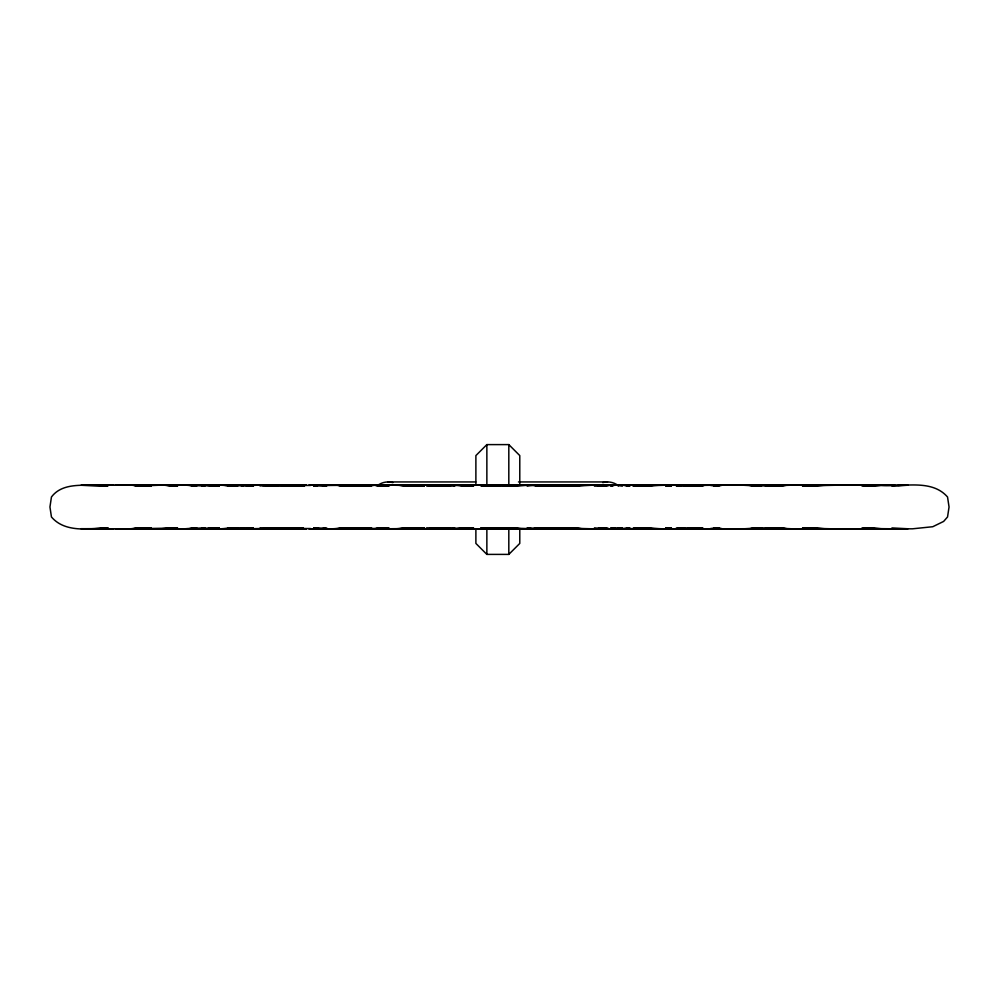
<?xml version="1.0" encoding="UTF-8"?>
<svg xmlns="http://www.w3.org/2000/svg" width="999" height="999" viewBox="0 0 999 999"><rect width="100%" height="100%" fill="white"/><g stroke="black" fill="none" stroke-linecap="round" stroke-linejoin="round"><path stroke-width="1.5" d="M519.78 484.727L519.78 455.581L508.816 444.605L486.863 444.605L475.886 455.581L475.886 484.727M431.368 528.521L475.886 528.746L475.886 543.419L486.863 554.395L508.816 554.395L519.78 543.419L519.78 528.746M694.055 528.933L696.69 528.359M565.759 485.626L571.428 485.039L570.654 485.052M289.011 528.933L296.628 527.884L291.321 528.921L259.79 528.933L275.225 527.884L290.784 528.908M361.014 528.933L366.196 528.359M437.337 528.521L439.622 527.809L434.203 528.746L429.483 527.884L434.303 528.758M666.42 486.088L670.629 485.064L687.836 485.064L668.681 485.214L665.746 486.101L671.528 485.052M431.368 485.452L439.597 486.151M344.855 486.088L348.901 485.114M505.856 527.884L498.189 528.771M561.001 485.052L569.517 485.064L564.385 486.101L570.816 485.052M571.74 528.771L561.288 528.858L564.934 527.884L562.137 528.858M312.587 485.164L318.669 485.164L313.861 486.101L318.669 485.164L329.832 485.214M546.465 528.933L556.855 527.884M299.375 486.088L303.883 485.114M497.689 527.884L490.684 528.771L499.612 527.897M241.558 528.521L236.351 528.483L239.236 528.746M504.795 528.359L500.412 528.921L508.454 528.758L499.875 528.908L501.161 528.858M350.312 485.626L371.84 485.214L356.106 485.052M698.264 485.626L696.977 486.101L706.867 485.064L698.264 485.626L702.147 485.114M422.277 527.884L413.686 528.908L434.515 528.933L432.742 528.933M303.209 528.046L291.109 528.908L296.703 527.884M414.223 528.521L415.971 527.884L409.702 528.908L414.223 528.521L389.048 528.746M716.295 527.884L710.539 528.521M473.563 527.884L468.419 528.921L453.958 528.771M690.646 485.626L689.322 486.101L692.532 485.214M565.222 527.884L562.225 528.808L546.416 528.771M714.947 486.151L723.651 485.064L714.497 486.101L721.166 485.164L715.272 485.626M284.54 486.151L294.118 485.227M300.474 485.626L305.195 485.064M325.299 527.809L316.121 528.696L355.669 528.908L346.828 528.808L354.37 527.884L350.774 528.621L353.683 527.897M350.349 486.163L352.447 485.452L350.387 486.151M605.881 527.884L597.015 528.933L563.836 527.996M346.815 485.277L344.618 486.101L349.588 485.064L376.411 485.114M449.325 485.452L447.377 486.101L451.036 485.214L449.325 485.452L474.288 485.039L460.939 485.227M563.96 528.359L555.481 528.933L556.181 528.933M670.729 527.822L667.145 528.758L671.428 527.884L664.46 528.808L687.337 528.733M407.729 486.088L414.086 485.064L409.228 485.214L423.688 485.227M410.102 528.933L408.928 528.933L415.01 528.359M548.638 486.088L556.381 485.052L529.832 485.064L537.937 485.364L532.13 485.114M371.678 485.052L378.584 485.114L336.426 485.039L343.519 486.088L346.316 485.214L363.286 485.064M550.087 485.626L557.842 485.039M610.976 486.088L613.498 485.277L612.237 485.626M343.594 486.101L346.316 485.214L357.754 485.227M413.948 528.696L416.483 527.884M447.003 486.088L454.145 485.064L441.096 485.064M468.768 485.452L466.758 486.101L472.127 485.164L467.132 485.052M409.14 485.626L413.773 485.164L401.074 485.227M562.412 485.364L560.039 486.101L564.685 485.164L575.249 485.926M602.385 486.088L613.224 485.052L557.692 485.064L567.282 485.227M604.557 528.359L597.015 528.933L620.991 528.933M364.41 528.621L366.77 527.884L361.301 528.746L322.665 528.771M472.39 528.359L466.87 528.933M560.039 486.101L562.862 485.214L535.614 485.052M702.584 527.897L692.732 528.921L697.077 528.696M288.711 486.151L294.568 485.164L286.426 485.052L306.393 485.227L296.928 485.164L303.209 485.939M549.125 486.101L552.971 485.214L549.125 486.101L565.958 485.214M626.161 528.621L628.983 527.884M414.897 485.626L417.969 485.939L402.585 485.064L415.522 485.064L408.516 486.101L414.335 485.114L448.951 485.227L426.71 486.076M272.515 527.897L260.165 528.908L268.032 528.808M317.482 485.452L325.299 486.163M432.305 486.088L439.061 485.114M566.021 528.933L561.113 528.696L564.61 527.897M322.889 528.933L315.921 528.808L375.262 528.908L388.399 527.959L376.411 528.858L349.588 528.908L343.594 527.884L337.949 528.921L311.151 528.933M554.807 528.696L557.03 527.884L551.585 528.808L571.428 528.933L563.011 528.483L575.249 528.059M234.315 486.151L239.473 485.214L236.651 485.452M434.041 527.884L427.972 528.921L410.801 528.921L414.123 528.746M473.339 527.884L469.043 528.808L472.127 528.808L466.758 527.884L470.142 528.758L464.223 528.808M429.545 486.076L440.659 485.064L427.435 485.064L435.227 485.214M431.68 485.452L429.483 486.101L434.303 485.214M486.463 486.088L491.158 485.164L484.09 485.489L506.456 485.164M448.076 527.884L444.58 528.758L470.354 528.034M688.361 486.076L691.808 485.364M302.11 485.452L299.9 486.101L305.432 485.214L298.651 485.364L304.633 485.052M362.4 486.088L365.222 485.277L377.285 485.214M559.215 528.933L561.026 528.921L552.872 527.884L556.992 528.621L553.471 527.897L547.664 528.858L529.033 528.933M453.096 528.359L454.757 527.884L448.963 528.808L457.317 528.933M552.247 528.359L550.736 528.696L564.797 527.884L561.101 528.758M369.106 486.076L372.727 485.214L368.706 486.101L361.014 485.052M567.02 485.489L576.086 486.163M568.656 486.088L573.701 485.114M482.817 486.088L493.706 485.114M527.172 486.151L533.578 485.214L527.872 485.164M352.872 485.277L344.767 485.064L355.669 485.064L348.052 486.101L351.248 485.214L365.135 485.064M291.608 528.858L290.659 528.908L295.729 528.359M272.789 527.884L265.846 528.808L267.844 528.771L260.002 527.996M713.573 486.088L721.578 485.064L774.038 485.364L745.903 485.164M286.363 527.897L280.344 528.771L281.406 528.771L276.411 528.059M297.115 485.889L303.296 485.064L295.866 486.101L304.183 485.064L282.342 485.364L306.543 485.214M376.423 528.521L378.796 527.884L372.515 528.808L380.582 528.846M351.935 528.084L336.426 528.933M603.821 528.359L596.59 528.933M248.564 485.889L258.167 485.039M313.986 485.889L319.218 485.114M142.982 485.889L161.963 485.114M543.818 485.889L552.122 485.052M539.223 527.897L533.166 528.771L527.172 527.822L533.366 528.746M237.937 528.921L253.209 527.884L245.017 528.858L197.278 528.908M544.817 485.626L546.153 485.277M314.947 485.626L350.661 485.214M448.189 485.626L454.145 485.064L444.842 486.101L452.048 485.114L471.066 485.064L466.995 485.214M366.945 527.822C352.972 529.42 366.658 529.145 351.785 527.996M253.172 527.897L242.245 528.908L188.299 528.758L217.545 528.521L211.139 528.771L215.185 528.608M430.007 485.889L446.615 485.039L470.354 485.939M427.684 485.064L437.662 485.064L431.206 486.101L437.612 485.114L427.797 485.164M756.255 485.889L762.125 485.114M503.946 528.758L507.467 527.884L503.946 528.758L506.63 528.908L501.873 528.771M576.086 527.809L567.132 528.521M701.41 485.114L699.712 485.277L703.333 485.064L697.577 486.101L703.471 485.064L698.363 485.452L725.511 485.039M292.657 528.521L289.048 528.771L295.229 527.897M598.713 486.101L605.431 485.064L598.651 485.064L607.717 485.114M204.296 527.897L201.086 528.621L205.07 527.884L193.706 528.483L198.501 528.771L191.771 527.996M548.476 485.976L559.39 485.114L602.185 485.164L594.442 486.151M336.426 485.039L350.387 485.164L345.429 486.101L354.345 485.064M605.569 527.884L598.451 528.908M622.439 527.822L614.397 528.808L590.784 528.808M139.985 528.084L131.618 528.908L91.583 528.808M150.924 527.897L145.617 528.758L115.272 528.771M611.063 486.101L614.872 485.214M755.294 486.101L766.408 485.064L756.368 485.364L760.364 485.164L808.366 485.064M383.341 485.889L387.275 485.164L383.129 485.164M191.771 485.976L198.501 485.214L193.706 485.489L205.07 486.101L201.086 485.364L204.296 486.076M409.665 528.933L423.988 527.884L418.319 528.858M354.633 486.163L361.988 485.214M410.726 486.163L417.819 485.227M429.533 528.858L435.339 527.884L427.972 528.921L435.327 527.884L429.033 528.858M532.517 485.039L551.286 485.452L548.963 485.214L553.483 486.101L556.992 485.364L552.872 486.101L561.063 485.164L559.215 485.052M422.377 528.084L416.595 528.858L420.616 528.621L417.32 528.808L419.493 528.771M227.872 485.989L235.065 485.227L242.195 485.976M741.945 528.933L756.056 528.084M486.213 486.101L495.329 485.064L466.233 485.227M454.845 485.052L434.378 485.227L432.817 485.452L438.698 485.164L431.493 486.101L435.027 485.277M465.359 528.084L460.539 528.808L466.071 528.621L448.751 528.858M388.186 527.897L376.411 528.858M481.58 528.858L487.5 527.884M481.968 485.976L484.49 485.452M448.251 527.884L444.006 528.758L449.962 527.884L442.282 528.808L445.292 528.808L434.627 527.884L440.234 528.621L436.326 528.059M778.671 485.889L786.063 485.114M242.195 527.996L235.065 528.746L227.872 527.984M151.274 528.084L137.063 528.921M430.756 485.626L447.29 485.164M271.628 528.359L246.591 528.771M606.031 485.214L601.723 486.101L611.101 485.064L598.339 485.052L672.177 485.039M446.953 528.359L440.547 528.921L446.278 528.521L440.946 528.808L445.404 528.808M149.987 528.359L139.286 528.908L151.286 527.884L142.595 528.808L148.239 528.808M362.887 486.101L369.755 485.164L363.811 485.214L371.054 485.052M493.793 528.521L488.698 528.771L496.428 527.996M540.034 527.959L532.13 528.858M260.477 528.771L245.317 528.808L252.972 527.959M201.473 528.921L261.226 528.921L271.416 527.884L263.137 528.858L270.454 527.959M326.71 527.884L322.227 528.758L322.964 528.621M551.423 527.959L541.733 528.921L543.256 528.933M658.741 485.052L639.772 485.939L652.085 485.064L649.325 485.114L640.846 486.101L647.19 485.277L683.016 485.064L696.378 486.101M553.483 527.884L548.963 528.758L487.899 528.933M627.697 528.521L622.552 528.771L630.107 528.059M487.462 485.626L497.964 485.052M492.132 485.989L502.959 485.452M755.893 485.626L753.408 486.101L769.055 485.039M380.169 486.014L389.285 485.064L382.093 485.189M571.103 485.214L573.051 485.164L570.354 485.364L575.911 485.064L567.544 486.101L577.484 485.039L571.266 485.114L576.498 485.052M91.583 485.164L131.618 485.077L142.245 486.101L130.969 485.164L150.886 485.064L141.646 486.101L147.989 485.114M216.87 527.959L205.469 528.908L219.28 527.884M433.803 528.746L430.232 528.808L440.721 527.996M427.684 528.908L440.659 528.908L419.605 528.808L421.59 528.771M260.002 485.976L267.844 485.214L262.45 485.489L267.245 485.227L265.846 485.164L272.515 486.076M484.827 486.101L494.992 485.064C469.193 485.377 516.283 485.714 489.035 485.227M287.3 528.059L256.755 528.808L265.634 528.908M755.519 486.014L763.261 485.114L754.62 486.101L761.825 485.164L741.945 485.052M756.805 485.626L767.619 485.114M633.391 486.014L641.82 485.114L664.672 485.164M486.401 528.521L481.993 528.808L488.598 527.884M497.377 485.976L506.98 485.064L499.875 485.064L501.161 485.114M388.961 527.909L375.262 528.908L368.706 527.884L362.587 528.921L365.434 528.696M351.785 485.976L364.46 485.489L359.565 485.214M205.432 528.908L218.856 527.884M275.225 527.884L261.189 528.933M549.65 528.359L541.733 528.921M758.428 527.884L753.234 528.696M543.319 486.101L548.351 485.214L545.704 485.452L557.242 485.452L553.633 485.164L557.03 486.101L551.448 485.064L513.636 485.227M550.299 486.101L566.021 485.052M678.209 486.014L688.848 485.064L676.36 486.101L682.954 485.214M551.261 485.926L567.732 485.164M687.474 485.976L690.496 485.452M407.38 528.359L397.078 528.908L409.041 527.959M646.49 527.959L641.296 528.758L646.753 528.059M353.584 528.771L330.07 528.921L347.078 527.959M392.969 485.052L381.293 486.101L390.946 485.064L422.077 485.214M210.876 527.984L201.423 528.746L250 528.858M288.636 527.884L277.822 528.808L304.146 528.771M464.56 528.359L458.791 528.858M406.481 485.214L385.914 485.164L380.582 486.101L388.474 485.114L414.76 485.052M436.326 485.926L440.234 485.364L434.627 486.101L446.628 485.364L440.547 485.064L449.962 486.101L440.946 485.164L445.404 485.164M303.034 527.897L296.89 528.758L303.009 528.059M349.051 527.884L342.707 528.696M642.12 486.014L646.64 485.277M648.126 527.884L635.938 528.921L639.397 528.858M292.245 528.808L294.63 528.621M566.495 485.214L564.71 485.452L568.893 485.064L561.101 485.064L564.797 486.101L561.101 485.214L562.862 485.114M365.609 527.897L356.556 528.746L350.349 527.809L356.655 528.771L352.235 528.521M481.668 528.858L486.201 528.359M466.333 527.884L455.282 528.908L498.439 528.846M776.198 527.884L764.834 528.921L774.038 528.621L693.743 528.933L740.808 528.771M640.272 486.088L645.466 485.277M195.417 528.059L189.023 528.758L195.142 528.059M779.432 485.626L795.167 485.039L778.321 485.364L787.549 485.164L777.697 486.101M486.988 485.626L490.334 485.214L481.019 486.101L490.934 485.064L483.578 485.452L485.177 485.364M221.591 528.746L251.511 528.359M196.678 527.884L185.015 528.771L187.949 528.733M566.595 486.063L579.857 485.164M571.64 486.076L582.017 485.164L580.981 485.214M567.407 485.939L569.542 485.626M445.229 528.034L439.91 528.621L444.642 527.959M563.049 528.696L561.001 528.933M106.843 528.034C88.249 528.846 64.873 532.729 51.449 516.97L49.95 506.993L51.449 497.002C61.813 483.154 80.956 485.514 96.279 485.127M175.961 527.884L165.522 528.846M775.861 485.939L783.341 485.164L669.942 485.227M530.656 528.921L541.47 527.884L526.91 528.933L540.709 528.771M539.685 528.908L551.323 527.884M569.068 527.884L561.513 528.908L551.261 528.059M100.724 528.696L106.394 527.884M437.937 528.521L407.142 528.771M553.896 486.076L564.697 485.114M543.106 527.884L529.832 528.908L535.452 528.758M693.056 528.359L695.279 528.034L681.93 528.908L689.123 528.808M693.294 528.359L695.504 528.034M377.897 486.101L389.21 485.064M633.104 486.101L641.82 485.114M415.759 527.884L403.871 528.858M415.921 528.034L399.088 528.858L404.707 528.696M541.982 528.034L531.081 528.908M757.192 528.059L750.024 528.858M762.349 528.746L768.755 528.483L760.601 528.808L772.577 527.897M348.901 528.034L334.49 528.908L338.798 528.858M661.126 485.039L683.416 485.164L633.566 485.227M408.091 528.059L393.444 528.933L437.487 528.933M490.784 527.884L480.344 528.808L483.029 528.746M217.994 528.059L212.862 528.758L160.552 528.808L176.348 528.021M176.573 528.034L130.969 528.808L142.245 527.884L131.618 528.908M634.977 485.626L655.319 485.164L641.458 485.939M217.557 528.059L212.375 528.758L216.159 528.359M710.539 485.452L716.295 486.101M568.955 528.034L561.588 528.921L493.456 528.771M694.542 528.921L696.141 528.696M204.982 528.808L230.02 528.758L236.189 527.884M550.324 485.976L567.882 485.064L550.611 485.976M563.673 485.452L579.795 485.227M765.296 486.014L780.132 485.164L769.155 485.164M774.787 486.101L788.785 485.064M509.315 485.976L522.739 485.114L512.1 485.452L520.729 485.164L515.209 485.364M237.138 528.034L220.192 528.908L234.603 528.608L229.795 528.771M287.225 528.059L254.945 528.858M477.447 528.933L489.398 528.059M640.908 486.014L668.606 485.114L664.46 485.164L671.428 486.101L667.145 485.214L670.729 486.151M381.356 528.758L387 528.059M410.614 485.452L412.5 485.227M567.932 485.976L598.801 485.052M347.627 528.059L333.903 528.808M348.589 528.059L334.453 528.908M686.051 486.101L693.368 485.227L715.796 485.214L713.698 485.064L714.372 485.114M502.959 528.521L492.132 527.984M698.738 485.364L700.998 485.164L697.627 485.452L701.236 485.164L699.225 485.364M468.506 527.996L456.805 528.921L430.919 528.771M777.409 528.034L769.767 528.808L786.55 528.858M638.523 486.101L654.982 485.164M683.653 485.989L698.538 485.164L702.672 486.101L692.906 485.227M509.215 486.038L534.078 485.039L476.236 485.114M689.472 485.951L708.141 485.052M777.422 528.034L764.834 528.921M315.447 485.452L321.566 485.064L316.446 485.114M507.455 485.214L503.496 486.101L507.33 485.227M113.636 528.796L90.385 528.808L106.556 528.021M224.987 528.796L237 528.034M415.646 528.034L393.032 528.921M401.873 528.921L418.082 528.034L414.897 528.359M556.992 528.858L568.718 528.034M351.261 485.214L352.709 485.164L348.576 485.452L354.146 485.114L341.333 485.164M562.075 485.452L564.972 485.164L560.726 485.114M295.279 528.521L275.249 528.846M642.07 485.626L649.412 485.164L618.731 485.164M891.932 486.051L907.991 485.214L842.956 485.227M484.99 528.933L478.958 528.908L490.934 528.908L478.521 528.808M623.95 528.808L626.897 528.521M643.344 485.626L638.786 486.063L655.381 485.077L623.563 485.114M506.98 485.064L499.675 485.489L508.454 485.214L492.357 485.052M551.823 485.951L559.428 485.214M230.02 528.758L237.662 528.021L219.88 528.808M806.58 485.951L821.315 485.114L873.513 485.239M862 486.063L884.739 485.077L863.386 485.951M639.984 485.951L647.19 485.277M692.369 528.746L708.141 528.921M421.291 485.064L436.001 485.214M563.836 485.976L584.59 485.064L571.316 485.214M316.558 485.364L318.669 485.164M444.443 485.064L431.718 485.214L446.128 485.189M803.521 485.976L828.745 485.064M611.063 527.884L614.872 528.758L601.51 528.808M567.757 485.964L587.599 485.114M510.214 485.964L530.968 485.052L529.62 485.064M472.115 527.996L457.642 528.846M564.023 485.964L592.32 485.214M596.59 485.039L607.517 485.064L600.499 485.452L606.206 486.101L591.57 485.064M470.417 528.009L461.526 528.758L467.257 528.359M452.772 528.808L471.978 528.009M289.423 485.227C305.419 485.352 274.8 485.689 289.797 485.214M290.984 485.452L293.993 485.214M431.168 528.758L432.942 528.621L430.494 528.808L433.628 528.746M545.317 528.758L548.663 528.521L541.358 528.858M527.847 528.746L557.242 528.521L551.448 528.921M300.349 485.214L299.4 485.277L303.296 485.064M660.177 485.052L670.604 485.064M566.495 528.758L564.385 527.884L569.517 528.908L561.101 528.908L567.245 528.621L563.673 528.521M608.441 528.908L610.352 528.758M724.3 528.746L696.827 528.808L702.672 527.884L693.943 528.808M361.775 528.746L357.617 528.483L365.334 528.483L354.633 527.809M560.726 528.858L568.955 528.908L565.759 528.359M580.819 528.808L556.818 528.921L567.295 527.884L561.301 528.858L567.245 528.621M299.363 485.364L303.733 485.114M641.62 485.989L662.799 485.064L655.968 485.039M277.26 528.808L281.356 528.758L274.5 527.884L278.047 528.621L271.753 528.933M352.235 485.039L344.992 485.214M562.737 528.808L568.893 528.921M487.637 485.364L489.66 485.214M565.359 485.277L568.394 485.064L555.394 485.277M603.995 485.064L598.451 485.064L604.557 485.626M803.77 485.989L836.3 485.214M356.993 528.933L346.116 528.521L350.137 528.808L346.965 528.808L352.784 527.884L344.767 528.908L358.916 528.933M597.427 485.452L610.352 485.214M291.321 528.921L294.48 528.696M596.865 485.489L624.575 485.039L619.767 485.064L621.428 485.052M483.678 528.758L506.893 528.933M387.275 485.164L384.315 485.364L390.946 485.064L320.417 485.064M604.52 485.364L603.021 485.452L607.804 485.164M620.991 485.039L641.271 485.164L648.126 486.101L635.376 485.452L656.043 485.064L645.054 485.364M864.385 486.001L894.867 485.164L799.762 485.077M347.602 528.771L351.361 528.521M422.077 528.771L396.291 528.908L408.129 528.933M558.141 528.808L562.549 528.521M573.189 528.933L577.434 528.758L573.813 528.771M599.238 528.921L604.67 527.884L599.487 528.858M615.746 528.746L619.817 528.483L614.397 528.808L623.563 528.858M352.335 485.489L365.609 486.076M550.861 485.489L555.032 485.227L543.881 485.227M560.402 485.214L561.063 485.164M564.51 485.064L561.113 485.277L568.044 485.114M554.645 485.052L552.647 485.039L564.972 485.164M411.238 528.808L412.5 528.746L410.277 528.483L412.5 528.746M457.642 485.127L472.927 485.052M668.731 485.214L671.128 485.064L670.192 485.114M594.442 527.822L602.185 528.808L599.35 528.808L611.101 528.908L601.835 528.521L605.756 528.771M266.795 528.771L281.144 528.933L264.61 528.808L267.695 528.621M264.548 528.808L265.359 528.758M346.041 528.921L358.042 528.933M482.817 527.884L485.739 528.696L480.469 528.758L484.702 528.771M571.266 528.858L577.434 528.758M304.071 485.227L285.202 485.277L292.045 485.039M351.236 485.277L375.087 485.052M758.466 485.364L761.825 485.164M494.642 528.858L496.378 528.758L490.409 528.933L496.441 528.808M534.602 528.808L537.937 528.621M144.83 485.364L148.239 485.164M352.922 485.114L308.479 485.164M357.58 485.452L365.334 485.489L361.775 485.227M504.795 485.626L500.412 485.064L506.63 485.064L490.621 485.052M343.531 528.746L337.949 528.908L344.093 527.884L336.963 528.933M351.823 528.933L387.275 528.808M705.331 528.933L706.867 528.921L693.781 528.933M311.613 485.214L342.632 485.164M353.683 486.076L350.774 485.364L354.37 486.101L346.828 485.164L350.137 485.164M487.487 485.489L496.441 485.164L491.633 485.052M550.998 485.452L556.343 485.164M807.417 485.626L836.001 485.052M339.323 528.858L341.159 528.758L337.949 528.921M553.633 528.808L556.343 528.808L548.401 527.984M694.155 528.858L702.359 528.858M303.059 485.114L298.589 485.214M437.487 485.052L391.183 485.227M145.317 485.277L152.835 485.039M365.222 485.277L372.814 485.039M620.192 485.114L623.251 485.039M693.081 485.364L720.129 485.064M354.345 528.921L348.052 527.884L353.696 528.858L377.085 528.696L357.642 528.921M401.461 528.808L405.219 528.621M479.645 528.921L483.928 528.696M555.044 528.908L564.31 528.771M564.123 528.771L552.647 528.933L568.394 528.921L553.171 528.009L561.5 528.758L553.896 527.897M600.973 528.858L599.887 528.921L610.851 528.771M319.618 485.164L323.726 485.039L316.121 485.277M617.532 485.489L623.301 485.214L617.757 485.452M275.974 528.858L278.034 528.758L273.751 528.908M348.239 528.921L352.872 528.696L341.134 528.921L344.468 528.933M569.355 528.771L578.571 528.771M480.432 485.114L484.965 485.064L476.123 485.052M637.162 485.364L641.196 485.164L628.596 485.189M758.041 485.452L766.795 485.114M412.862 485.114L414.086 485.064M494.043 485.064L487.599 485.452L499.612 486.076M241.346 528.858L243.544 528.758L237.712 528.933M380.969 528.771L362.3 528.908L366.945 528.621L364.498 528.808L365.771 528.771M404.857 528.858L424.113 527.884L417.32 528.808M694.817 528.908L711.313 528.933M425.711 485.039L434.016 485.052M506.63 485.064L502.759 485.064M147.315 485.114L140.16 486.101L149.663 485.064M550.174 485.214L556.381 485.052M604.969 485.277L613.061 485.214M135.327 528.771L138.986 528.608M362.3 528.908L369.755 528.808L362.887 527.884M594.73 528.771L605.431 528.908L557.454 528.696M99.688 528.758L103.159 528.608L98.227 528.771L105.994 528.521L100.837 528.771M346.965 528.808L355.045 528.921L350.312 528.359M440.834 528.521L433.541 528.808L437.425 528.771M696.79 528.808L699.025 528.746M471.004 485.064L467.145 485.214L481.143 485.114M557.454 485.277L564.123 485.214M249.226 528.696L242.095 528.921L246.391 528.846M363.324 528.858L362.187 528.908L368.681 527.884L372.727 528.758L369.106 527.897M675.574 528.758L604.57 528.808M778.958 528.059L787.549 528.808L715.571 528.846M759.54 485.277L767.132 485.052L745.878 485.052M416.171 528.908L420.104 528.758M425.774 528.858L428.409 528.758L416.171 528.933M559.115 528.858L563.461 528.696L561.65 528.758M761.475 528.771L768.144 528.521M253.996 485.114L248.626 485.227L258.391 485.052M271.628 485.626L260.165 485.064L281.144 485.052L256.755 485.164L265.634 485.077M272.789 485.064L301.91 485.277L292.245 485.164L303.034 486.076M565.671 485.064L535.476 485.164M646.141 485.227L624.837 485.214M680.356 485.214L664.797 485.064L688.523 485.064L681.668 485.214L687.836 485.064M690.421 485.452L698.538 485.164M876.111 485.227L868.693 485.464L884.864 485.189M340.497 528.771L350.661 528.771M428.259 528.908L411.613 528.933M468.419 528.921L490.159 528.771M480.432 528.858L483.316 528.758M539.098 528.858L554.308 528.796M673.014 528.858L671.678 528.908L688.848 528.908L676.36 527.884M288.986 485.064L276.823 485.214M302.784 485.114L297.527 486.101L301.935 485.164L277.822 485.164L288.636 486.101L273.963 485.064L278.596 485.064M405.694 485.114L383.741 485.214L390.946 485.064L388.748 485.114M469.667 485.114L471.066 485.064M497.989 485.214L506.893 485.039M105.245 528.608L81.031 528.721L96.279 528.846M373.788 528.908L378.221 528.758L375.462 528.771M427.435 528.908L431.568 528.771M545.904 528.808L554.408 528.908L537.812 528.933M701.972 528.758L688.211 528.521L696.49 528.771M373.638 485.239L368.731 485.214L375.224 485.164L368.706 486.101L362.187 485.064L375.562 485.052L361.476 485.052M694.143 485.277L702.609 485.164M292.62 528.858L294.33 528.808M351.411 528.858L354.495 528.758L343.906 528.933L345.217 528.933M679.695 528.933L689.735 528.696M238.174 485.227L201.423 485.227L210.876 485.989M261.189 485.039L243.007 485.164L256.431 485.227M311.014 485.164L314.398 485.064M347.977 485.114L355.144 485.214M386.576 485.214L391.546 485.064L382.717 485.227M430.606 485.064L425.736 485.214L435.002 485.052M575.062 485.064L573.239 485.114L577.434 485.214L569.355 485.214M637.499 485.277L652.422 485.114L634.09 485.052M696.49 485.214L688.211 485.452L699.987 485.452L694.155 485.114M758.753 485.214L765.022 485.064L757.966 485.214L770.466 485.052M168.157 528.771L176.186 528.521M280.482 528.908L301.91 528.696L290.16 528.908L293.419 528.758L288.711 527.822M366.396 528.908L371.84 528.758L359.99 528.933L363.286 528.921M644.817 528.858L663.736 528.771M661.126 528.933L671.453 528.758L654.02 528.908L683.416 528.808M335.789 485.052L311.114 485.189M383.741 485.214L390.996 485.064M435.876 485.114L437.774 485.064L433.541 485.164L444.642 486.014M551.885 485.214L557.042 485.064L551.585 485.164L552.484 485.214M568.281 485.164L553.171 485.964L563.161 485.214L555.044 485.064M205.357 528.758L194.892 528.933L198.414 528.921L196.903 528.933M373.638 528.733L364.56 528.808L374.213 528.771M462.974 528.771L476.461 528.746M744.243 528.933L754.607 528.621L745.878 528.933M257.143 485.052L142.745 485.214L151.286 486.101L145.617 485.214L117.495 485.164M255.182 485.064L247.677 485.227M298.202 485.064L303.197 485.052L290.659 485.064L291.608 485.114M349.175 485.214L354.732 485.064L352.547 485.114M413.524 485.064L408.928 485.039L424.113 486.101L414.822 485.064L422.377 485.889M429.895 485.114L435.227 485.039M480.981 485.164L483.017 485.114M709.228 485.064L703.883 485.214L712.125 485.052M312.587 528.808L329.832 528.771M311.114 528.796L320.229 528.921M748.251 528.908L758.728 527.884L748.576 528.858M250.187 485.214L251.873 485.164L246.441 486.101L251.149 485.214L303.584 485.214L294.717 485.052M424.076 485.214L428.471 485.114L419.33 485.039L422.877 485.064M468.893 485.114L452.772 485.164M491.421 485.052L478.721 485.214L485.139 485.064M596.378 485.114L603.883 485.039M592.507 485.214L598.339 485.064L574.188 485.052M644.48 485.214L648.526 485.114M241.571 528.858L245.679 528.771M440.547 528.921L442.719 528.858M463.811 528.758L452.435 528.908L461.326 528.858M494.567 528.908L502.197 528.858M471.84 528.771L520.242 528.758M540.034 528.933L549.637 528.758L539.398 528.858M600.112 528.908L602.072 528.858L567.132 528.746M622.926 528.746L617.532 528.483L643.381 528.758L634.09 528.933M812.662 528.771L827.16 528.808L750.736 528.808L761.825 528.808L758.466 528.621M147.565 485.114L128.409 485.052M194.58 485.064L188.299 485.214L206.706 485.064M301.473 485.064L295.642 485.214M478.733 485.214L484.94 485.064M490.684 485.214L492.045 485.214M897.889 485.464L907.242 485.227M244.805 528.808L255.507 528.908L246.441 527.884L251.873 528.808L250.187 528.771M421.94 528.908L402.585 528.908L444.255 528.696M514.26 528.908L534.078 528.933M547.464 528.858L574.338 528.808M556.818 528.921L564.697 528.758M621.266 528.858L619.243 528.908L625.761 528.758M684.565 528.858L688.948 528.758L677.722 528.746M200.524 485.052L196.766 485.064L234.603 485.364L229.795 485.214M311.363 485.164L315.921 485.052M407.117 485.064L408.129 485.052M442.295 485.114L437.187 485.214M564.31 485.214L560.152 485.214L563.96 485.626M247.365 528.758L240.859 528.908L245.017 528.858M267.145 528.858L287.312 528.933M373.226 528.908L375.562 528.933L368.681 528.758L375.724 528.858M454.445 528.808L448.414 528.933M563.598 528.746L553.546 528.933M819.492 528.796L802.534 527.996L836.001 528.921L764.048 528.908L777.172 528.034L764.21 528.908L753.408 527.884L766.408 528.908L754.62 527.884M774.774 528.846L782.017 528.758L753.521 528.908L767.195 528.908M437.799 485.052L421.965 485.214L441.233 485.077L411.838 485.164M479.383 485.214L484.278 485.114L478.284 485.164M489.06 485.214L491.158 485.164M609.827 485.077L601.186 486.101L604.87 485.227L616.982 485.064M622.34 485.052L621.141 485.064M688.523 485.064L682.492 485.227M743.343 485.227L758.428 486.101L750.024 485.114M286.426 528.921L295.192 528.858M347.977 528.858L385.751 528.758L370.117 528.921M414.822 528.921L417.47 528.858M428.858 528.808L423.851 528.771M558.841 528.771L559.627 528.746M557.692 528.908L568.918 528.746M564.685 528.808L566.708 528.771M592.17 528.746L581.53 528.908M632.629 528.771L628.596 528.796L655.319 528.808L641.458 528.046M680.381 528.771L673.189 528.933M294.33 485.164L260.402 485.227M300.449 485.114L302.734 485.064L295.342 485.364L301.623 485.064L298.713 485.064M378.221 485.214L339.373 485.227L357.654 485.052M434.877 485.114L429.158 485.214M448.201 485.214L473.851 485.214M490.434 485.052L488.424 485.052M493.456 485.214L505.019 485.052M718.418 485.114L724.837 485.164M781.48 485.214L789.66 485.064M193.943 528.808L161.613 528.908L177.635 528.034L157.979 528.921M141.683 528.908L196.016 528.758L162.862 528.908M367.008 528.796L369.031 528.758L364.098 528.808L369.418 528.771M412 528.908L425.786 528.771M484.14 528.808L478.384 528.908M505.432 528.858L499.737 528.858M668.905 528.933L671.528 528.933M683.016 528.921L687.324 528.808M694.829 528.771L769.055 528.933M137.063 485.052L243.544 485.214L237.712 485.052M255.332 485.064L265.172 485.114M312.562 485.164L318.856 485.064M400.749 485.164L413.723 485.039M433.628 485.227L430.494 485.164L435.339 486.101L423.726 485.064L434.378 485.227M528.558 485.064L516.108 485.164L524.075 485.214M522.539 485.164L525.611 485.114M655.769 485.114L659.078 485.064M789.048 485.052L767.607 485.277L827.147 485.164L812.662 485.214M265.172 528.858L257.967 528.933L261.226 528.921M283.042 528.933L303.584 528.771M506.056 528.771L502.797 528.808L519.318 528.771M537.862 528.908L586.975 528.908M552.484 528.771L556.081 528.746M593.568 528.846L609.615 528.758M672.577 528.746L635.439 528.808L638.011 528.858M668.119 528.858L660.177 528.921M193.943 485.164L184.902 485.077L196.678 486.101L189.023 485.227L195.417 485.926M287.3 485.926L273.439 485.064L194.892 485.039L198.414 485.064M371.578 485.227L351.623 485.064M386.151 485.114L388.936 485.064M474.288 485.039L454.932 485.227M558.566 485.214L563.461 485.064L537.862 485.064M563.836 485.114L573.339 485.064M584.465 485.164L591.47 485.064M640.434 485.114L649.412 485.039M699.912 485.214L696.79 485.164L702.584 486.076M720.953 485.064L693.743 485.039L701.972 485.214M209.116 528.858L258.167 528.933M206.805 528.808L199.825 528.908M297.29 528.933L301.648 528.758L298.202 528.921M299.75 528.846L306.393 528.758L292.944 528.908M396.291 528.908L401.586 528.858M421.291 528.908L424.263 528.858M442.033 528.933L468.331 528.771M547.077 528.858L535.614 528.933L554.42 528.771M566.57 528.858L570.217 528.808M595.729 528.808L585.277 528.921M624.837 528.771L632.342 528.933M675.062 528.771L664.797 528.921L673.601 528.808M769.155 528.808L774.612 528.746M902.584 528.808L907.991 528.771L891.932 527.922M203.759 485.052L196.853 485.152L198.227 485.052M576.248 485.214L587.449 485.064L582.454 485.114M700.124 485.214L696.827 485.164M210.489 528.858L276.448 528.858M248.239 528.808L236.513 528.933M297.153 528.858L278.933 528.771M390.921 528.771L377.147 528.933M404.495 528.808L407.48 528.771M406.306 528.858L400.611 528.908L412.075 528.621L407.355 528.808L410.789 528.771M447.29 528.808L436.376 528.933M456.231 528.858L465.034 528.771M491.633 528.933L492.757 528.921M516.258 528.858L526.336 528.771M601.71 528.746L592.507 528.758L661.837 528.771M675.112 528.933L686.338 528.858M682.679 528.908L685.814 528.858L679.32 528.359M695.229 528.933L696.315 528.921L694.105 528.933M767.619 528.858L756.805 528.359M132.193 485.077L115.272 485.214M215.996 485.052L241.221 485.052M201.473 485.052L250 485.114M276.448 485.114L262.512 485.227M290.784 485.064L273.888 485.227M310.539 485.452L304.608 485.452M357.38 485.164L365.409 485.077M401.049 485.164L381.518 485.164L385.914 485.164M478.521 485.164L485.402 485.064M494.617 485.052L501.173 485.052M539.398 485.114L549.637 485.214L540.284 485.064M564.572 485.227L572.177 485.127M606.231 485.214L567.832 485.052M604.57 485.164L613.96 485.064M161.963 528.858L144.98 528.758L140.16 527.884L152.835 528.933M247.09 528.796L250.449 528.758L243.007 528.808L272.277 528.808M270.142 528.808L273.551 528.771M304.608 528.521L310.539 528.521M296.74 528.808L304.071 528.746M378.359 528.908L389.735 528.771M498.901 528.858L506.456 528.808M512.437 528.908L518.031 528.858M581.905 528.858L592.32 528.771M641.121 528.858L661.813 528.808M202.36 485.077L160.552 485.164L176.186 485.464L168.157 485.214M218.669 485.164L242.62 485.277L239.123 485.064M280.632 485.227L283.878 485.164L275.175 486.101L262.238 485.052M315.921 485.164L325.374 485.077M385.664 485.114L406.943 485.452L397.752 485.164M480.157 485.164L487.599 485.064M531.618 485.214L553.896 485.039L550.561 485.064M566.733 485.052L572.727 485.064M583.566 485.164L572.427 485.227M600.112 485.064L604.208 485.214L600.112 485.064L601.598 485.052M643.756 485.064L635.476 485.164L643.381 485.214L635.938 485.064L638.448 485.114M651.311 485.114L656.043 485.064M670.878 485.064L642.707 485.227M784.902 485.214L723.076 485.189M293.743 528.771L303.197 528.933L301.623 528.921M316.446 528.858L349.588 528.908M373.501 528.908L378.584 528.858M402.21 528.796L405.981 528.758L397.752 528.808L406.481 528.771M476.236 528.858L435.614 528.908M451.336 528.908L460.039 528.808M503.309 528.808L507.604 528.771M510.851 528.933L521.878 528.771M545.604 528.858L554.92 528.758L558.029 527.884L554.92 528.758L545.704 528.521L550.324 528.808M587.4 528.808L570.142 528.933M605.906 528.933L607.517 528.921L600.037 528.858M609.765 528.758L625.062 528.921L599.987 528.771M624.687 528.933L641.196 528.808L634.977 528.359M627.822 528.808L635.526 528.746M811.001 528.846L822.177 528.758L799.762 528.908M298.114 485.227L300.062 485.214M336.301 485.214L344.243 485.164M405.307 485.227L411.351 485.064L415.971 486.101L409.702 485.064L414.223 485.452M473.613 485.052L500.998 485.214L487.35 485.164M519.892 485.164L535.289 485.164M535.789 485.052L533.241 485.064L539.223 486.076M546.728 485.227L555.719 486.101L545.304 485.064L547.464 485.114M821.578 485.114L803.171 485.227M881.243 485.227C902.721 487.512 931.255 478.396 947.539 497.002L949.05 506.993L947.539 516.97L943.63 521.428L932.766 526.723L912.412 528.821L842.956 528.746M187.862 528.908L203.721 528.771M308.479 528.808L319.992 528.858M365.135 528.921L357.854 528.933M380.894 528.771L382.717 528.746M396.191 528.933L398.763 528.908M403.471 528.771L405.307 528.746M458.091 528.858L465.159 528.771M504.483 528.858L511.113 528.808M491.845 528.933L498.851 528.933M505.794 528.908L511.138 528.858M535.064 528.933L538.436 528.933M549.275 528.933L559.715 528.908M720.953 528.908L715.334 528.758L724.837 528.808M765.022 528.908L756.255 528.084M113.636 485.189L90.385 485.164L105.245 485.364L100.837 485.214M285.152 485.189L280.045 485.164L288.162 485.227L224.912 485.164M284.503 485.052L267.145 485.114M341.134 485.064L344.468 485.039M357.854 485.052L358.678 485.039M382.842 485.227L385.052 485.214M426.486 485.189L386.9 485.214M471.84 485.214L477.684 485.164M499.9 485.089L481.605 485.214L485.851 485.626M541.945 485.214L537.674 485.064L559.964 485.052M574.338 485.164L536.575 485.064M567.132 485.227L593.081 485.039M608.591 485.227L610.851 485.214M693.581 485.214L701.435 485.164L692.494 485.214M779.27 485.077L762.999 485.227L781.955 485.227L774.774 485.127M819.492 485.189L802.447 485.976L828.346 485.077M290.884 528.933L293.831 528.908M317.22 528.933L322.677 528.908M343.656 528.771L352.547 528.858M403.933 528.858L356.106 528.933M414.485 528.933L418.206 528.771L410.726 527.809M454.807 528.808L460.639 528.771M457.817 528.908L445.142 528.933M490.222 528.858L473.613 528.933M509.14 528.933L541.982 528.746L537.087 528.771M572.727 528.908L550.299 527.884M623.438 528.933L632.779 528.758L616.62 528.771M621.927 528.933L624.987 528.908M712.012 528.933L721.166 528.808L714.497 527.884L723.651 528.908L714.947 527.822M179.333 485.077L203.721 485.214M414.123 485.227L422.277 486.101L417.42 485.214M431.306 485.164L417.32 485.164L420.616 485.364L418.506 485.214M446.178 485.052L452.235 485.164L448.414 485.052M484.99 485.052L478.958 485.064L487.5 486.101M474.862 485.214L451.336 485.064L465.034 485.214M474.987 485.214L486.063 485.189M522.19 485.227L525.062 485.214M549.013 485.227L562.225 485.164L569.068 486.088M606.181 485.064L612.637 485.039M665.272 485.052L666.221 485.039L654.02 485.064M749.412 485.164L705.331 485.039M765.421 485.064L764.048 485.064L777.409 485.939M740.808 485.214L716.995 485.164M876.922 485.227L880.668 485.214M394.205 528.746L376.86 528.808M448.201 528.771L451.073 528.746L447.377 527.884L451.036 528.758M436.913 528.933L442.832 528.908M487.212 528.771L490.334 528.746L486.213 527.884M490.671 528.933L497.714 528.908M498.264 528.933L513.798 528.858M511.788 528.746L548.351 528.758L543.319 527.884M591.982 528.858L615.846 528.858M624.263 528.808L651.023 528.771M627.809 528.933L637.175 528.908M177.647 485.214L157.979 485.052M162.862 485.064L177.66 485.951L161.613 485.077L176.573 485.939M218.169 485.227L204.982 485.164L217.545 485.464L211.139 485.214L215.185 485.364M331.431 485.227L343.881 485.164M408.329 485.189L413.898 485.164M426.073 485.064L432.205 485.052M440.184 485.052L446.615 485.052L443.731 485.052M457.317 485.052L458.578 485.039M495.079 485.039L442.033 485.039M496.803 485.052L498.039 485.039M496.915 485.064L518.031 485.114M508.179 485.227L519.168 485.214M526.997 485.227L535.152 485.214M576.311 485.052L534.69 485.227M559.577 485.214L566.92 485.189M595.541 485.227L601.985 485.214M676.96 485.064L688.224 485.039M128.409 528.921L142.358 527.884L136.276 528.808L149.663 528.908L141.646 527.884L149.638 528.921L147.315 528.858M309.84 528.771L325.749 528.746M313.299 528.771L323.726 528.933L317.482 528.521M326.561 528.771L334.59 528.746M437.013 528.933L425.736 528.758L430.794 528.921M492.357 528.933L497.927 528.908M497.265 528.933L498.476 528.933M499.6 528.933L506.268 528.908M532.879 528.933L536.838 528.921M556.755 528.771L562.2 528.746M568.781 528.771L575.649 528.746M579.033 528.771L586.875 528.771M591.096 528.771L597.152 528.746M579.145 528.933L567.544 527.884L573.701 528.858M776.348 528.808L796.49 528.746M325.749 485.227L309.84 485.214M397.702 485.227L404.408 485.214M431.605 485.052L436.176 485.039M469.193 485.227L458.042 485.227M476.461 485.227L445.142 485.052M552.559 485.227L486.65 485.064L482.267 486.101L485.739 485.277L482.629 485.164L484.702 485.214M546.465 485.052L562.912 485.277L565.222 486.088M560.052 485.052L568.918 485.227M523.201 485.227L529.058 485.214M594.567 485.052L606.855 485.064M675.112 485.052L696.603 486.101M651.023 485.214L632.629 485.214M271.591 528.921L306.543 528.771M273.963 528.908L288.873 528.921M390.984 528.771L398.813 528.933M458.042 528.746L469.193 528.746M363.012 528.933L352.035 528.908M428.971 528.921L437.799 528.933M475.761 528.933L478.996 528.933M486.988 528.933L501.173 528.933M814.635 528.808L894.867 528.808L868.693 528.521L884.864 528.796M388.099 481.943L475.724 481.943M518.481 481.943L607.567 481.943M767.195 485.077L753.521 485.077M573.339 528.908L555.394 528.696L567.882 528.908M779.27 528.908L767.607 528.696L789.048 528.921M775.861 528.034L789.66 528.908L873.626 528.771M636.925 485.114L627.809 485.052M642.419 485.227L613.036 485.189M475.761 485.039L478.996 485.052M487.899 485.039L493.606 485.052M530.894 485.227L536.438 485.239M277.422 485.077L285.302 485.277L271.753 485.052L273.439 485.064M283.042 485.039L285.439 485.052M149.987 485.626L139.286 485.064L150.924 486.076M618.506 528.746L643.169 528.808M688.224 528.933L676.96 528.908M701.236 528.808L648.363 528.746L640.908 527.959L646.64 528.696L642.12 527.959M694.143 528.696L704.682 528.908M541.595 528.933L508.179 528.746M550.274 528.933L557.517 528.933M566.346 528.933L576.311 528.921M443.731 528.933L446.615 528.933M488.299 528.933L490.696 528.933M796.49 485.227L776.348 485.164M671.678 485.064L675.574 485.214L668.905 485.052M585.277 485.052L593.568 485.127M619.867 485.039L624.987 485.064L606.093 485.039M687.337 485.239L681.106 485.214M532.879 485.052L536.838 485.064M543.256 485.052L498.264 485.039M556.955 485.052L555.481 485.039L563.673 485.114M597.152 485.227L581.905 485.114M562.2 485.227L556.755 485.214L568.955 485.939M396.428 485.039L412.075 485.364L403.871 485.114M411.613 485.039L413.062 485.052M330.07 485.052L338.673 485.114M303.634 485.189L296.928 485.164L304.533 486.101M326.561 485.214L334.59 485.227M248.239 485.164L237.937 485.052L253.172 486.076L242.145 485.077L251.511 485.626M795.167 528.933L776.123 528.059M595.541 528.746L606.942 528.808L567.657 528.771M639.46 528.733L642.707 528.746M690.421 528.521L714.185 528.933M579.233 528.908L590.771 528.933M619.767 528.921L624.575 528.933L614.785 528.858M460.939 528.746L474.987 528.771M475.886 528.746L487.35 528.808M397.702 528.746L432.205 528.933M457.167 528.933L458.578 528.933M373.002 528.746L377.285 528.771M443.618 528.933L431.718 528.758L446.178 528.933M236.775 528.746L242.507 528.771L218.669 528.808M345.766 528.846L331.318 528.771M355.344 528.921L359.565 528.933M215.896 528.733L218.169 528.746M744.243 485.039L747.951 485.064M633.803 485.214L617.182 485.077M637.087 485.214L640.122 485.227M627.822 485.164L646.291 485.164L642.195 485.364L646.49 486.014M526.91 485.039L543.106 486.101M568.781 485.214L580.869 485.214L576.648 485.114M510.227 485.214L515.584 485.227M518.931 485.189L527.847 485.227M436.913 485.052L465.159 485.214M487.212 485.214L490.334 485.227M408.928 485.039L410.102 485.052M334.677 485.214L354.495 485.214L349.088 485.064L351.411 485.114M376.423 485.452L372.515 485.164L377.085 485.277L367.894 485.114M258.666 485.052L257.967 485.039L276.686 485.227M311.151 485.052L315.222 485.064M902.796 528.896L881.243 528.758M749.412 528.808L718.418 528.858M666.221 528.933L638.786 527.909M709.228 528.908L703.883 528.758L712.125 528.933M572.427 528.746L594.792 528.933M611.101 528.908L601.723 527.884L609.827 528.908L658.741 528.933M633.391 527.959L649.412 528.933M509.428 528.746L519.23 528.858M522.19 528.746L525.062 528.771M441.233 528.908L421.516 528.746M460.127 528.746L471.066 528.908L466.995 528.758M486.65 528.921L498.039 528.933L484.09 528.483L491.945 528.858M429.158 528.771L447.352 528.933M394.268 528.933L375.711 528.746M196.766 528.921L203.759 528.921M694.105 485.052L700.311 485.277L693.781 485.052M606.48 485.052L614.422 485.114M549.275 485.052L553.334 485.114M509.14 485.052L516.321 485.114M552.297 485.214L556.081 485.227M477.435 485.052L485.227 485.364M494.567 485.064L528.209 485.214M449.063 485.052L453.796 485.052M468.506 485.976L456.805 485.064L461.326 485.114M464.223 485.164L476.273 485.227M428.971 485.052L430.844 485.064M421.778 485.227L416.783 485.164M337.437 485.189L333.903 485.164L347.44 485.464L340.497 485.214L344.905 485.364M219.88 485.164L237.762 485.939L220.192 485.077L237.138 485.939M236.513 485.052L244.068 485.114M250.836 485.214L239.548 485.064L241.346 485.114M876.922 528.746L880.668 528.771M724.737 528.933L725.511 528.933M692.906 528.746L695.691 528.771L683.653 527.984M654.982 528.808L642.195 528.608L654.183 528.933M613.036 528.808L619.268 528.933M654.782 528.933L639.847 528.034L655.381 528.908M535.289 528.808L509.315 528.009M481.605 528.771L516.283 528.858M437.187 528.771L431.206 527.884L433.091 528.359M489.335 528.921L492.707 528.933M431.356 528.908L427.335 528.758L435.227 528.933L425.299 528.771M382.842 528.746L385.052 528.771M389.697 528.908L393.219 528.933M334.215 528.746L342.894 528.933M354.096 528.908L357.654 528.933M368.581 528.908L363.811 528.758L372.814 528.933L362.4 527.884M272.789 528.908L304.633 528.933M609.615 485.227L590.047 485.077M535.064 485.052L538.436 485.052M504.483 485.114L511.138 485.114M521.878 485.214L509.865 485.052M452.11 485.064L458.091 485.114M414.485 485.052L421.278 485.626M372.415 485.114L360.514 485.052M290.884 485.052L295.729 485.626M98.227 485.214L105.994 485.464L98.227 485.214L103.159 485.364M665.546 528.746L671.778 528.933M669.942 528.758L680.993 528.846M678.209 527.959L688.523 528.921L676.46 528.771M532.117 528.771L537.412 528.808M555.257 528.858L535.152 528.771M524.525 528.858L530.968 528.933L529.62 528.921M541.908 528.858L527.872 528.808M549.7 528.908L550.561 528.921L544.817 528.359M522.177 528.908L524.875 528.933M465.959 528.771L476.011 528.858M336.301 528.771L344.243 528.808M349.812 528.921L355.045 528.921M297.515 528.746L303.733 528.858M247.677 528.746L253.996 528.858M624.687 485.052L639.36 485.214L637.175 485.064M619.243 485.064L625.761 485.214L619.243 485.064L625.062 485.064M540.034 485.052L549.65 485.626M544.992 485.214L554.92 485.214L558.029 486.101L551.448 485.064M510.851 485.052L519.318 485.214M522.065 485.164L526.336 485.214M507.604 485.214L498.901 485.114M485.052 485.227L478.883 485.064L490.784 486.101L479.645 485.064M803.77 527.996L828.745 528.908L803.521 527.996M764.148 528.908L767.269 528.933L755.868 528.059M693.368 528.758L697.227 528.796M670.878 528.908L659.203 528.858M615.009 528.858L618.656 528.933L612.924 528.758L616.982 528.908L612.961 528.521L614.872 528.758M573.239 528.808L584.602 528.921L567.407 528.034M520.242 528.808L509.215 527.934M472.952 528.771L487.599 528.908M434.515 528.933L432.542 528.921M391.071 528.933L378.683 528.059M371.054 528.933L365.222 528.696M341.333 528.808L346.516 528.858M188.761 528.808L198.227 528.933M117.495 528.808L124.788 528.908M553.583 485.214L543.394 485.064L548.563 485.114M571.74 485.214L561.288 485.114L567.295 486.101L558.803 485.064L564.934 486.101L563.049 485.277M456.88 485.114L466.071 485.364L452.435 485.064L463.811 485.214L460.227 485.114M409.365 486.101L396.291 485.064L407.38 485.626M369.418 485.214L367.008 485.189L370.379 485.214L364.585 485.064M345.217 485.052L349.812 485.114M267.695 485.364L264.548 485.164L271.416 486.101L259.79 485.052L268.319 485.214M225.312 485.114L221.216 485.064L237 485.951M651.685 528.771L656.043 528.908L643.031 528.521L649.412 528.808L645.054 528.621M576.098 528.771L583.566 528.808L567.932 527.996M550.087 528.359L556.381 528.933M517.032 528.771L520.729 528.808L512.1 528.521L520.729 528.808M489.572 528.908L491.421 528.933M458.703 528.771L474.288 528.933L467.145 528.758L471.778 528.921M434.74 528.858L427.959 528.758L433.017 528.933M397.252 528.771L406.968 528.908M385.664 528.858L392.969 528.933M377.847 528.771L389.21 528.908L383.129 528.808M325.374 528.908L314.947 528.359M190.509 528.858L202.36 528.908M124.363 528.808L132.193 528.908M540.709 485.214L531.081 485.064L541.982 485.939M516.258 485.114L520.192 485.164L514.26 485.064M512 485.214L499.737 485.114M456.231 485.114L460.264 485.164M390.921 485.214L384.515 485.114M400.312 485.114L397.078 485.077L409.041 486.014M364.098 485.164L369.031 485.227L366.021 485.127M348.901 485.939L334.49 485.064L349.051 486.101L341.908 485.227M745.903 528.808L750.249 528.858M699.225 528.771L702.534 528.908M647.789 528.808L651.66 528.858M662.799 528.908L641.62 527.996M642.245 528.059L652.422 528.858L636.226 528.771L647.227 528.858M635.476 528.808L643.756 528.908L640.434 528.858M604.87 528.758L601.186 527.884L609.74 528.808M564.572 528.758L572.177 528.846M524.675 528.858L503.833 528.896L505.019 528.933M477.122 528.808L481.143 528.858M485.402 528.908L478.284 528.808M339.373 528.758L343.881 528.808M695.229 485.052L696.315 485.064M682.679 485.064L689.123 485.164M566.57 485.114L570.217 485.164M504.395 485.227L502.31 485.164L507.467 486.101L503.946 485.214M134.553 485.114L131.331 485.064L142.358 486.101L131.618 485.077L139.985 485.889M828.346 528.908L807.417 528.359M777.372 528.771L780.132 528.808L765.296 527.959M584.465 528.808L588.086 528.858M552.122 528.621L552.971 528.758L549.125 527.884L554.82 528.808M558.566 528.771L563.461 528.908M528.409 528.908L515.209 528.621M512.824 528.758L523.276 528.908M413.511 528.771L416.471 528.808L410.989 528.758M357.267 528.808L361.026 528.858M311.363 528.808L318.856 528.908M750.736 485.164L754.607 485.364L748.251 485.064L758.728 486.101L746.678 485.064L756.056 485.889M581.53 485.064L586.975 485.164M478.384 485.064L484.14 485.164M398.763 485.064L401.586 485.114M415.234 485.064L421.59 485.214M396.291 485.064L399.088 485.114M336.963 485.052L341.159 485.214L338.099 485.064L339.323 485.114M621.141 528.908L618.868 528.758L622.34 528.933M578.571 528.858L564.023 528.009M557.654 528.771L560.164 528.808M575.074 528.908L576.498 528.933M312.562 528.808L315.784 528.858M255.332 528.908L256.706 528.933M772.577 486.076L760.601 485.164L768.755 485.489L762.349 485.227M631.855 485.164L634.253 485.214M423.726 485.064L426.248 485.114M400.611 485.064L415.921 485.939M373.501 485.064L385.751 485.227M268.032 485.164L264.797 485.064L272.927 486.088M187.862 485.064L196.016 485.214M781.48 528.758L789.66 528.908L779.432 528.359M701.498 528.858L689.472 528.034M565.958 528.771L568.281 528.808L562.562 527.884L565.372 528.758M522.539 528.808L525.611 528.858M496.553 528.808L502.447 528.908L497.989 528.758M482.754 528.858L478.733 528.758L483.017 528.858M687.324 485.164L684.565 485.114L688.948 485.214M639.36 485.214L632.242 485.064M373.788 485.064L376.086 485.114M292.932 485.114L294.655 485.214L291.109 485.064L296.628 486.101L292.42 485.164L295.192 485.114M101.074 485.227L107.979 485.951L81.031 485.252L106.843 485.939M743.343 528.758L748.026 528.846M685.314 528.858L687.836 528.908M424.076 528.771L428.471 528.858M388.474 528.858L390.996 528.908L380.582 527.884L391.546 528.908L386.538 528.808M388.748 528.858L390.996 528.908M695.217 485.114L692.732 485.064L697.077 485.277M701.161 485.214L694.055 485.052M557.692 485.064L566.708 485.214M496.503 485.114L500.998 485.214M461.101 485.214L459.165 485.164L464.348 485.452L459.165 485.164L462.674 485.364M366.396 485.064L368.569 485.114M343.906 485.039L352.784 486.101L346.965 485.164L351.935 485.889M245.679 485.214L241.571 485.114M651.111 528.908L644.48 528.758L648.526 528.858M380.169 527.959L389.285 528.921L383.741 528.758M315.921 528.933L311.014 528.808M249.663 528.771L255.182 528.921M772.252 485.064L774.138 485.114L766.508 485.189L777.422 485.951M435.614 485.077L444.255 485.277M247.365 485.214L240.859 485.064L243.793 486.101L240.909 485.214L252.972 486.014M573.638 528.696L576.248 528.758L567.757 528.009M565.671 528.921L550.324 528.009M478.733 528.758L484.94 528.908M389.285 528.921L378.933 528.034M302.784 528.858L295.342 528.621L301.473 528.908M253.696 528.858L255.582 528.908M334.453 485.077L350.037 486.101M278.933 485.214L273.751 485.064M199.825 485.064L218.856 486.101L209.128 485.127M165.522 485.127L175.961 486.088M431.68 528.521L438.698 528.808L432.817 528.521M299.363 528.858L303.296 528.921L295.866 527.884L304.183 528.908M665.983 485.064L671.453 485.214L668.119 485.114M663.736 485.214L659.115 485.064M539.685 485.064L548.663 485.452L541.358 485.114M460.789 485.214L455.282 485.064L466.333 486.101M440.547 485.064L446.953 485.626M401.873 485.064L415.759 486.088M606.231 528.771L607.804 528.808L603.021 528.521L604.52 528.621M557.042 528.908L551.885 528.758L558.753 528.908M522.739 528.858L510.214 528.009M434.29 528.933L427.797 528.808M411.675 528.858L413.773 528.808L408.516 527.884L415.522 528.908L409.228 528.758L413.524 528.908M354.732 528.908L345.429 527.884L350.387 528.808L346.316 528.758L343.594 527.884M748.576 485.114L752.21 485.214M493.169 485.064L494.78 485.114M456.805 485.064L464.56 485.626M462.974 485.214L468.206 485.364M242.145 485.077L249.226 485.277M389.21 528.908L379.133 528.059M480.344 485.164L481.78 485.214M683.016 485.064L689.735 485.277M141.683 485.077L151.274 485.889M637.499 528.696L644.442 528.921M559.39 528.858L550.611 527.996M438.286 528.858L448.951 528.758L430.756 528.359M273.938 528.758L278.596 528.908M142.982 528.084L150.886 528.908L149.6 528.858M764.834 485.064L776.198 486.088M547.152 485.214L545.904 485.164L552.247 485.626M682.429 528.696L688.523 528.921M469.667 528.858L471.066 528.908M305.482 528.908L297.115 528.084M761.475 485.214L768.144 485.452M601.835 485.214L600.449 485.164L605.569 486.101M541.733 485.064L551.423 486.014M786.063 528.858L778.671 528.084M755.519 527.959L765.421 528.921M698.738 528.621L703.471 528.908L696.977 527.884L703.333 528.908L698.264 528.359M489.847 528.921L483.578 528.521L485.177 528.621M483.316 485.214L481.993 485.164L486.401 485.452M450.099 485.214L448.963 485.164L454.757 486.101L453.096 485.626M535.452 485.214L530.656 485.064L541.47 486.101L535.452 485.214L540.034 486.014M261.226 485.064L270.454 486.014M637.162 528.621L641.82 528.858M437.774 528.921L430.007 528.084M321.566 528.908L313.861 527.884L318.669 528.808L316.558 528.621M303.296 528.921L297.527 527.884L303.059 528.858M362.3 485.077L367.132 485.277M135.327 485.214L138.986 485.364M670.604 528.908L665.746 527.884L669.755 528.858M602.385 527.884L609.827 528.908M580.981 528.771L582.017 528.808L571.64 527.897M557.492 528.808L556.306 528.758L559.428 528.758L551.823 528.034M289.423 528.746L284.54 527.822M759.54 528.696L763.261 528.858M505.531 528.858L506.63 528.908M378.846 485.164L388.411 486.101L381.356 485.214M364.498 485.164L365.584 485.214M487.462 528.359L495.329 528.908L484.827 527.884M500.412 485.064L505.856 486.088M482.629 485.164L486.201 485.626M758.041 528.521L764.173 528.808L755.294 527.884M670.192 528.858L671.128 528.908L666.42 527.884M612.961 528.521L617.107 528.808L612.237 528.359M489.035 528.746L490.334 528.758L488.211 528.521L495.891 528.521L487.487 528.483M627.697 485.452L622.552 485.214L630.107 485.926M433.141 485.227L440.721 485.976M349.388 485.114L348.239 485.064L349.65 485.364M549.413 528.858L550.561 528.921M504.395 528.746L499.675 528.483L506.98 528.921M439.173 528.521L444.393 528.771M460.539 485.164L465.359 485.889M600.973 485.114L597.015 485.039L605.881 486.088M491.358 485.227L497.689 486.088M401.461 485.164L405.219 485.364M373.189 485.064L377.085 485.277M553.633 485.164L554.42 485.214M468.419 485.064L472.39 485.626M416.595 485.114L419.592 485.277M245.317 485.164L253.209 486.101M550.998 528.521L555.631 528.771M418.319 485.114L423.988 486.101L419.605 485.164M319.218 528.858L313.986 528.084M604.969 528.696L606.031 528.758M554.92 528.921L548.638 527.884M429.071 528.521L433.379 528.771L426.71 527.897M696.69 485.626L694.817 485.064M383.554 485.364L388.186 486.076M572.19 528.758L573.051 528.808L568.656 527.884M305.195 528.921L300.474 528.359M429.533 485.114L433.229 485.626M617.095 528.921L610.976 527.884M597.427 528.521L601.51 528.771M145.317 528.696L147.989 528.858M563.061 485.164L562.2 485.114L563.561 485.364M416.496 485.064L422.265 486.088M449.325 528.521L454.021 528.808L447.952 528.621L454.145 528.921L444.842 527.884L450 528.758L448.189 528.359M435.651 528.758L431.493 527.884L437.612 528.858L452.135 528.908L447.003 527.884M239.236 485.227L241.558 485.452M560.402 528.771L564.51 528.921M300.349 528.758L299.4 528.696L301.149 528.808L298.651 528.621M602.534 485.277L599.238 485.064L603.821 485.626M427.972 485.064L434.041 486.088M603.995 528.921L600.499 528.521L606.206 527.884L602.397 528.758L598.713 527.884M558.141 485.164L564.61 486.076M347.602 485.214L351.361 485.452M864.385 527.984L876.111 528.758M303.883 528.858L299.375 527.884M416.483 486.088L407.355 485.164L415.646 485.951M291.321 485.064L296.703 486.088M467.257 485.626L461.526 485.214L470.417 485.964M555.307 528.808L549.125 527.884M814.597 528.758L806.58 528.021M365.434 485.277L362.587 485.064L366.196 485.626M687.474 527.996L691.808 528.621M302.11 528.521L303.034 528.758L299.9 527.884L305.432 528.771M347.202 528.621L348.089 528.758L344.618 527.884L348.901 528.858M290.984 528.521L293.993 528.771M471.978 485.976L463.037 485.227L472.115 485.976M292.62 485.114L294.48 485.277M863.386 528.021L884.739 528.908L862 527.909M315.447 528.521L318.669 528.808M144.83 528.621L146.416 528.758M701.41 528.858L697.577 527.884L699.962 528.758M647.19 528.696L639.984 528.021L646.141 528.758L642.07 528.359M623.95 485.164L628.983 486.101L626.161 485.364L626.897 485.452M566.358 528.696L567.956 528.858M560.039 527.884L564.972 528.808M561.238 485.064L564.51 485.364L559.153 485.164L568.718 485.951M507.33 528.746L503.496 527.884L507.455 528.771M216.159 485.626L212.375 485.227L216.87 486.014M169.418 485.227L176.348 485.951M99.688 485.227L106.556 485.951M494.105 485.489L496.428 485.976M386.576 528.758L383.341 528.084M694.542 485.064L696.141 485.277M640.222 528.059L646.141 528.758M677.672 528.059L682.954 528.758M230.045 485.277L236.189 486.088M699.225 528.621L700.224 528.758M634.353 528.059L639.348 528.758M693.056 485.626L695.279 485.939M693.294 485.626L695.504 485.939M100.724 485.277L106.394 486.088M545.317 485.214L551.323 486.101M440.834 485.452L445.054 486.076M468.768 528.521L470.142 528.758M566.595 527.909L569.542 528.359M295.279 485.452L293.743 485.214M640.272 527.884L645.466 528.696M388.399 486.014L383.828 485.277L388.961 486.063M270.205 485.214C272.652 486.85 282.442 484.552 274.5 486.101L280.344 485.214L286.363 486.076M342.707 485.277L347.078 486.014M497.377 527.996L500.324 528.521M483.678 485.214L488.598 486.101M411.863 528.758L410.614 528.521M615.059 527.996L617.757 528.521M486.763 528.758L482.267 527.884L485.739 528.696M375.799 485.364L375.1 485.214L378.796 486.101M481.968 527.996L484.49 528.521M448.251 486.101L444.006 485.214L448.076 486.088M619.467 485.452L622.439 486.151M292.657 485.452L295.229 486.076M364.223 485.452L366.945 486.151M625.624 485.214L628.983 486.101M543.818 528.084L546.153 528.696M715.272 528.359L721.578 528.921L713.573 527.884M248.564 528.084L250.874 528.696M692.532 528.758L689.322 527.884L690.646 528.359M550.736 485.277L553.571 486.088M688.361 527.897L690.496 528.521M486.463 527.884L489.273 528.696M473.339 486.101L470.379 485.214L473.563 486.088M234.315 527.822L236.651 528.521M432.305 527.884L435.027 528.696M437.412 485.489L439.622 486.163M409.14 528.359L414.086 528.921L407.729 527.884M413.948 485.277L415.01 485.626M554.807 485.277L556.855 486.088M344.855 527.884L346.815 528.696M508.816 444.605L508.816 486.188M508.816 527.709L508.816 554.395M486.863 444.605L486.863 486.188M486.863 527.709L486.863 554.395M377.098 485.864A17.557 17.47 -90 0 1 392.907 482.617M602.759 482.617A17.557 17.47 -90 0 1 618.581 485.864M563.823 485.626L562.562 486.101L565.372 485.214L563.823 485.626M241.358 528.621L243.793 527.884L241.358 528.621M701.161 527.884L697.015 528.758L701.161 527.884M248.664 485.626L246.541 486.101L251.086 485.214L248.664 485.626M317.832 485.364L314.335 486.101L318.631 485.214L317.832 485.364M555.719 527.884L545.304 528.908L555.719 527.884M108.042 528.034L101.074 528.758L107.979 528.021M417.42 528.771L420.554 528.521L417.42 528.771M714.372 528.858L713.698 528.908L715.796 528.758L714.372 528.858M327.372 528.858L326.623 528.908L329.133 528.758L327.372 528.858M287.125 528.758L282.655 528.908L287.125 528.758M526.573 485.114L523.488 485.214L528.409 485.064L526.573 485.114M192.77 528.696L184.902 528.908L192.77 528.696M419.555 528.933L422.877 528.921L419.555 528.933M228.796 485.064L221.378 485.214L228.796 485.064M278.883 528.933L281.681 528.921L278.883 528.933M280.319 485.052L278.584 485.039L281.681 485.064L280.319 485.052M320.229 485.064L317.22 485.039L320.229 485.064M822.177 485.227L811.001 485.127L822.177 485.227M209.353 485.114L205.432 485.064L219.28 486.101L209.353 485.114M226.586 528.858L221.378 528.758L228.796 528.908L226.586 528.858M628.97 485.114L626.785 485.064L632.779 485.214L628.97 485.114M284.44 485.114L282.655 485.064L287.125 485.214L284.44 485.114M471.64 485.164L468.319 485.064L471.703 485.214M352.709 528.808L351.261 528.771L352.709 528.808M285.202 528.908L281.019 528.758L285.202 528.908M291.433 485.114L290.16 485.064L293.419 485.214L291.433 485.114M243.381 485.114L242.245 485.064L244.643 485.214L243.381 485.114M339.173 485.114L337.949 485.064L344.093 486.101L339.173 485.114M314.398 528.908L311.613 528.758L314.398 528.908M329.133 485.214L326.623 485.064L329.133 485.214M417.819 528.746L413.761 528.521L417.819 528.746M694.979 485.452L692.369 485.227L694.979 485.452M251.149 528.758L246.541 527.884L251.086 528.758M318.631 528.758L314.335 527.884L318.631 528.758M699.225 485.626L697.015 485.214L701.161 486.101L699.225 485.626M322.964 485.364L322.227 485.214L326.71 486.101L322.964 485.364M485.289 528.758L481.019 527.884L485.289 528.758M364.822 485.452L366.77 486.101L364.822 485.452"/></g></svg>
